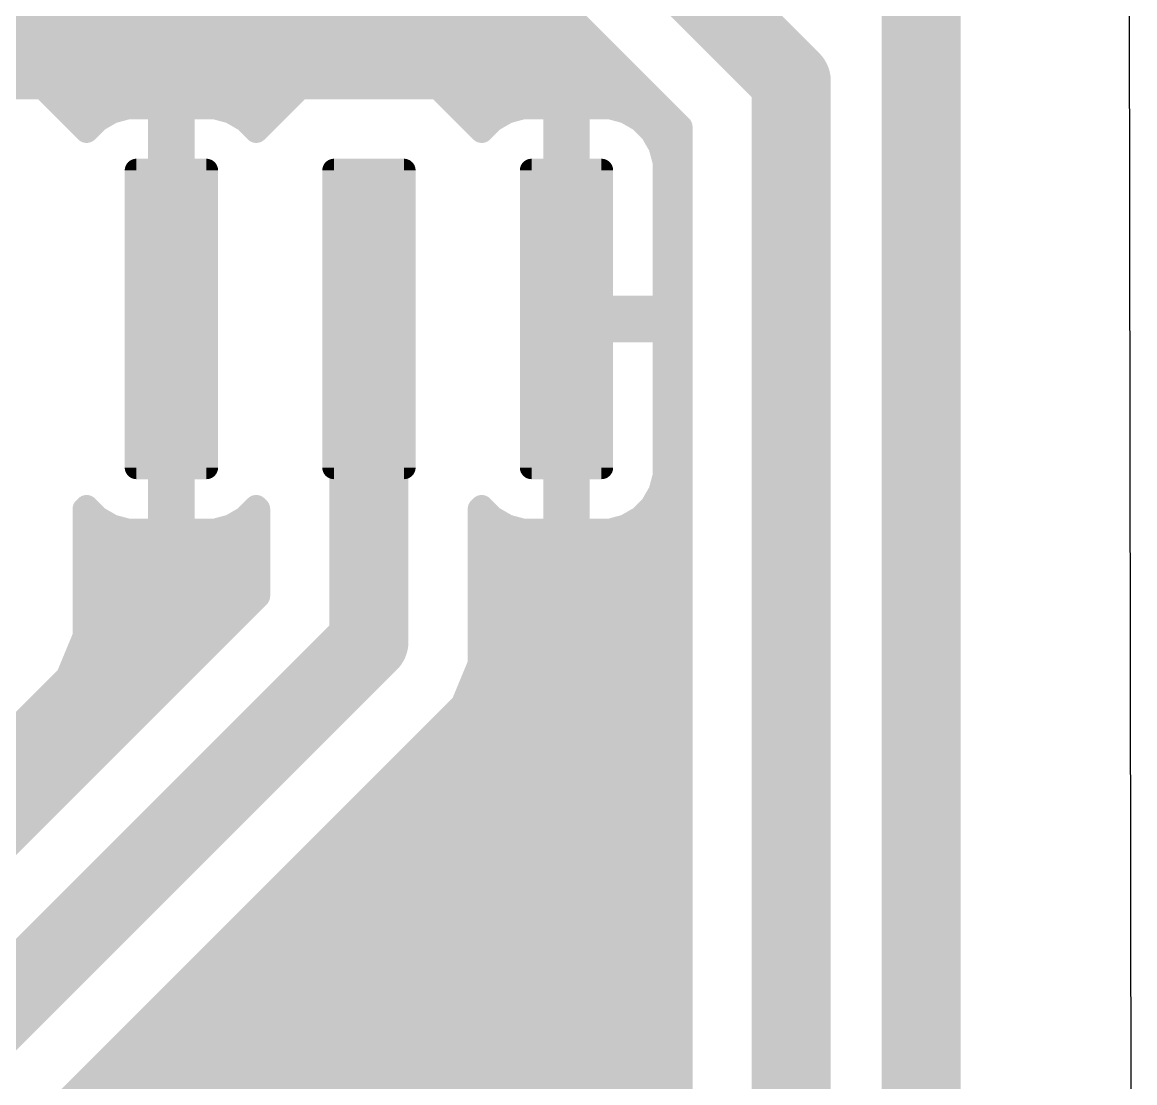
# Model space of a CAD drawing. Extents: x 1.5 to 61.1, y 27.7 to 80.1.
# Drawn here: x 53.96 to 61.11, y 46.35 to 53.16 of the extents above; entities that cross this region are included whole.
import ezdxf

# ---------------------------------------------------------------- set-up
doc = ezdxf.new("R2010")
doc.units = 0
doc.layers.add('1', color=12, linetype='CONTINUOUS')
doc.layers.add('20', color=31, linetype='CONTINUOUS')

# ---------------------------------------------------------------- blocks, each defined once
blk = doc.blocks.new('RECT329600X96000R25')
at = {"const_width": 0.075}
blk.add_lwpolyline([(0.9925, -0.225), (0.9925, 0.225, 0.4142), (0.955, 0.2625), (-0.955, 0.2625, 0.4142), (-0.9925, 0.225), (-0.9925, -0.225, 0.4142), (-0.955, -0.2625), (0.955, -0.2625, 0.4142)], format="xyb", close=True, dxfattribs=at)
blk.add_solid([(-0.9738, -0.2438), (0.9738, -0.2438), (-0.9738, 0.2438), (0.9738, 0.2438)])

msp = doc.modelspace()

# ---------------------------------------------------------------- linework, layer by layer
at = {"layer": '1'}
for points, const_width in [([(56.9412, 54.751), (58.9057, 52.7865)], 0.508), ([(59.7403, 38.9016), (59.7403, 54.814)], 0.508), ([(56.6466, 54.0398), (58.1945, 52.4919)], 0.1524), ([(47.0128, 53.1876), (57.4988, 53.1876)], 0.1524), ([(46.8604, 53.0352), (57.6512, 53.0352)], 0.1524), ([(58.9057, 52.7865), (58.9057, 40.9821)], 0.508), ([(46.7416, 52.8828), (57.8036, 52.8828)], 0.1524), ([(54.0958, 52.7441), (53.2049, 52.7441)], 0.1524), ([(54.3752, 52.4647), (54.0958, 52.7441)], 0.1524), ([(54.1095, 52.7304), (55.7313, 52.7304)], 0.1524), ([(55.7449, 52.7441), (55.4656, 52.4647)], 0.1524), ([(56.6358, 52.7441), (55.7449, 52.7441)], 0.1524), ([(56.9152, 52.4647), (56.6358, 52.7441)], 0.1524), ([(56.6495, 52.7304), (57.956, 52.7304)], 0.1524), ([(54.2619, 52.578), (54.5191, 52.578)], 0.1524), ([(54.539, 52.5895), (54.4466, 52.5361)], 0.1524), ([(54.642, 52.6171), (54.539, 52.5895)], 0.1524), ([(54.8466, 52.6171), (54.642, 52.6171)], 0.1524), ([(54.8466, 51.3307), (54.8466, 52.6171)], 0.1524), ([(54.8466, 52.578), (54.9942, 52.578)], 0.1524), ([(55.1987, 52.6171), (54.9942, 52.6171)], 0.1524), ([(54.9942, 52.6171), (54.9942, 51.3307)], 0.1524), ([(55.3018, 52.5895), (55.1987, 52.6171)], 0.1524), ([(55.3942, 52.5361), (55.3018, 52.5895)], 0.1524), ([(55.3216, 52.578), (55.5789, 52.578)], 0.1524), ([(56.8019, 52.578), (57.0591, 52.578)], 0.1524), ([(57.079, 52.5895), (56.9866, 52.5361)], 0.1524), ([(57.182, 52.6171), (57.079, 52.5895)], 0.1524), ([(57.3866, 52.6171), (57.182, 52.6171)], 0.1524), ([(57.3866, 51.3307), (57.3866, 52.6171)], 0.1524), ([(57.3866, 52.578), (57.5342, 52.578)], 0.1524), ([(57.7387, 52.6171), (57.5342, 52.6171)], 0.1524), ([(57.5342, 52.6171), (57.5342, 51.3307)], 0.1524), ([(57.8418, 52.5895), (57.7387, 52.6171)], 0.1524), ([(57.9342, 52.5361), (57.8418, 52.5895)], 0.1524), ([(57.8616, 52.578), (58.1084, 52.578)], 0.1524), ([(54.4466, 52.5361), (54.3752, 52.4647)], 0.1524), ([(55.4656, 52.4647), (55.3942, 52.5361)], 0.1524), ([(56.9866, 52.5361), (56.9152, 52.4647)], 0.1524), ([(58.0096, 52.4607), (57.9342, 52.5361)], 0.1524), ([(58.1945, 52.4919), (58.1945, 41.2767)], 0.1524), ([(54.8466, 52.4256), (54.9942, 52.4256)], 0.1524), ([(57.3866, 52.4256), (57.5342, 52.4256)], 0.1524), ([(58.063, 52.3683), (58.0096, 52.4607)], 0.1524), ([(58.0299, 52.4256), (58.1945, 52.4256)], 0.1524), ([(58.0906, 52.2652), (58.063, 52.3683)], 0.1524), ([(54.8466, 52.2732), (54.9942, 52.2732)], 0.1524), ([(57.3866, 52.2732), (57.5342, 52.2732)], 0.1524), ([(58.0885, 52.2732), (58.1945, 52.2732)], 0.1524), ([(58.0906, 51.3307), (58.0906, 52.2652)], 0.1524), ([(54.8466, 52.1208), (54.9942, 52.1208)], 0.1524), ([(57.3866, 52.1208), (57.5342, 52.1208)], 0.1524), ([(58.0906, 52.1208), (58.1945, 52.1208)], 0.1524), ([(54.8466, 51.9684), (54.9942, 51.9684)], 0.1524), ([(57.3866, 51.9684), (57.5342, 51.9684)], 0.1524), ([(58.0906, 51.9684), (58.1945, 51.9684)], 0.1524), ([(54.8466, 51.816), (54.9942, 51.816)], 0.1524), ([(57.3866, 51.816), (57.5342, 51.816)], 0.1524), ([(58.0906, 51.816), (58.1945, 51.816)], 0.1524), ([(54.8466, 51.6636), (54.9942, 51.6636)], 0.1524), ([(57.3866, 51.6636), (57.5342, 51.6636)], 0.1524), ([(58.0906, 51.6636), (58.1945, 51.6636)], 0.1524), ([(54.8466, 51.5112), (54.9942, 51.5112)], 0.1524), ([(57.3866, 51.5112), (57.5342, 51.5112)], 0.1524), ([(58.0906, 51.5112), (58.1945, 51.5112)], 0.1524), ([(56.1904, 49.1813), (56.1904, 51.2569)], 0.508), ([(54.8466, 51.3588), (54.9942, 51.3588)], 0.1524), ([(57.3866, 51.3588), (57.5342, 51.3588)], 0.1524), ([(58.0906, 51.3588), (58.1945, 51.3588)], 0.1524), ([(54.9942, 51.3307), (54.8466, 51.3307)], 0.1524), ([(57.5342, 51.3307), (57.3866, 51.3307)], 0.1524), ([(57.5342, 51.1831), (57.5342, 51.3307)], 0.1524), ([(57.5342, 51.3307), (58.0906, 51.3307)], 0.1524), ([(57.5342, 51.2064), (58.1945, 51.2064)], 0.1524), ([(54.8466, 49.8967), (54.8466, 51.1831)], 0.1524), ([(54.8466, 51.1831), (54.9942, 51.1831)], 0.1524), ([(54.9942, 51.1831), (54.9942, 49.8967)], 0.1524), ([(57.3866, 49.8967), (57.3866, 51.1831)], 0.1524), ([(57.3866, 51.1831), (57.5342, 51.1831)], 0.1524), ([(57.5342, 51.1831), (57.5342, 49.8967)], 0.1524), ([(58.0906, 51.1831), (57.5342, 51.1831)], 0.1524), ([(58.0906, 50.2485), (58.0906, 51.1831)], 0.1524), ([(54.8466, 51.054), (54.9942, 51.054)], 0.1524), ([(57.3866, 51.054), (57.5342, 51.054)], 0.1524), ([(58.0906, 51.054), (58.1945, 51.054)], 0.1524), ([(54.8466, 50.9016), (54.9942, 50.9016)], 0.1524), ([(57.3866, 50.9016), (57.5342, 50.9016)], 0.1524), ([(58.0906, 50.9016), (58.1945, 50.9016)], 0.1524), ([(54.8466, 50.7492), (54.9942, 50.7492)], 0.1524), ([(57.3866, 50.7492), (57.5342, 50.7492)], 0.1524), ([(58.0906, 50.7492), (58.1945, 50.7492)], 0.1524), ([(54.8466, 50.5968), (54.9942, 50.5968)], 0.1524), ([(57.3866, 50.5968), (57.5342, 50.5968)], 0.1524), ([(58.0906, 50.5968), (58.1945, 50.5968)], 0.1524), ([(54.8466, 50.4444), (54.9942, 50.4444)], 0.1524), ([(57.3866, 50.4444), (57.5342, 50.4444)], 0.1524), ([(58.0906, 50.4444), (58.1945, 50.4444)], 0.1524), ([(54.8466, 50.292), (54.9942, 50.292)], 0.1524), ([(57.3866, 50.292), (57.5342, 50.292)], 0.1524), ([(58.0906, 50.292), (58.1945, 50.292)], 0.1524), ([(58.063, 50.1455), (58.0906, 50.2485)], 0.1524), ([(54.8466, 50.1396), (54.9942, 50.1396)], 0.1524), ([(57.3866, 50.1396), (57.5342, 50.1396)], 0.1524), ([(58.0096, 50.0531), (58.063, 50.1455)], 0.1524), ([(58.0596, 50.1396), (58.1945, 50.1396)], 0.1524), ([(54.3616, 50.0354), (54.3752, 50.049)], 0.1524), ([(54.3616, 49.2166), (54.3616, 50.0354)], 0.1524), ([(54.3752, 50.049), (54.4466, 49.9776)], 0.1524), ([(55.3942, 49.9776), (55.4656, 50.049)], 0.1524), ([(55.4656, 50.049), (55.4792, 50.0354)], 0.1524), ([(55.4792, 50.0354), (55.4792, 49.4758)], 0.1524), ([(56.9016, 50.0354), (56.9152, 50.049)], 0.1524), ([(56.9016, 49.0398), (56.9016, 50.0354)], 0.1524), ([(56.9152, 50.049), (56.9866, 49.9776)], 0.1524), ([(57.9342, 49.9776), (58.0096, 50.0531)], 0.1524), ([(54.3616, 49.9872), (54.437, 49.9872)], 0.1524), ([(54.4466, 49.9776), (54.539, 49.9243)], 0.1524), ([(54.539, 49.9243), (54.642, 49.8967)], 0.1524), ([(54.8466, 49.9872), (54.9942, 49.9872)], 0.1524), ([(55.1987, 49.8967), (55.3018, 49.9243)], 0.1524), ([(55.3018, 49.9243), (55.3942, 49.9776)], 0.1524), ([(55.4038, 49.9872), (55.4792, 49.9872)], 0.1524), ([(56.9016, 49.9872), (56.977, 49.9872)], 0.1524), ([(56.9866, 49.9776), (57.079, 49.9243)], 0.1524), ([(57.079, 49.9243), (57.182, 49.8967)], 0.1524), ([(57.3866, 49.9872), (57.5342, 49.9872)], 0.1524), ([(57.7387, 49.8967), (57.8418, 49.9243)], 0.1524), ([(57.8418, 49.9243), (57.9342, 49.9776)], 0.1524), ([(57.9438, 49.9872), (58.1945, 49.9872)], 0.1524), ([(54.642, 49.8967), (54.8466, 49.8967)], 0.1524), ([(54.9942, 49.8967), (55.1987, 49.8967)], 0.1524), ([(57.182, 49.8967), (57.3866, 49.8967)], 0.1524), ([(57.5342, 49.8967), (57.7387, 49.8967)], 0.1524), ([(54.3616, 49.8348), (55.4792, 49.8348)], 0.1524), ([(56.9016, 49.8348), (58.1945, 49.8348)], 0.1524), ([(54.3616, 49.6824), (55.4792, 49.6824)], 0.1524), ([(56.9016, 49.6824), (58.1945, 49.6824)], 0.1524), ([(54.3616, 49.53), (55.4792, 49.53)], 0.1524), ([(56.9016, 49.53), (58.1945, 49.53)], 0.1524), ([(55.4792, 49.4758), (53.3657, 47.3624)], 0.1524), ([(53.6603, 46.6512), (56.1904, 49.1813)], 0.508), ([(54.3616, 49.3776), (55.3809, 49.3776)], 0.1524), ([(56.9016, 49.3776), (58.1945, 49.3776)], 0.1524), ([(54.2533, 48.9552), (54.3616, 49.2166)], 0.1524), ([(54.3616, 49.2252), (55.2285, 49.2252)], 0.1524), ([(56.9016, 49.2252), (58.1945, 49.2252)], 0.1524), ([(54.302, 49.0728), (55.0761, 49.0728)], 0.1524), ([(56.9016, 49.0728), (58.1945, 49.0728)], 0.1524), ([(56.7933, 48.7784), (56.9016, 49.0398)], 0.1524), ([(52.6605, 47.3624), (54.2533, 48.9552)], 0.1524), ([(54.2185, 48.9204), (54.9237, 48.9204)], 0.1524), ([(56.8521, 48.9204), (58.1945, 48.9204)], 0.1524), ([(54.2632, 46.2483), (56.7933, 48.7784)], 0.1524), ([(54.0661, 48.768), (54.7713, 48.768)], 0.1524), ([(56.7829, 48.768), (58.1945, 48.768)], 0.1524), ([(53.9137, 48.6156), (54.6189, 48.6156)], 0.1524), ([(56.6305, 48.6156), (58.1945, 48.6156)], 0.1524), ([(53.7613, 48.4632), (54.4665, 48.4632)], 0.1524), ([(56.4781, 48.4632), (58.1945, 48.4632)], 0.1524), ([(53.6089, 48.3108), (54.3141, 48.3108)], 0.1524), ([(56.3257, 48.3108), (58.1945, 48.3108)], 0.1524), ([(53.4565, 48.1584), (54.1617, 48.1584)], 0.1524), ([(56.1733, 48.1584), (58.1945, 48.1584)], 0.1524), ([(53.3041, 48.006), (54.0093, 48.006)], 0.1524), ([(56.0209, 48.006), (58.1945, 48.006)], 0.1524), ([(55.8685, 47.8536), (58.1945, 47.8536)], 0.1524), ([(55.7161, 47.7012), (58.1945, 47.7012)], 0.1524), ([(55.5637, 47.5488), (58.1945, 47.5488)], 0.1524), ([(55.4113, 47.3964), (58.1945, 47.3964)], 0.1524), ([(55.2589, 47.244), (58.1945, 47.244)], 0.1524), ([(55.1065, 47.0916), (58.1945, 47.0916)], 0.1524), ([(54.9541, 46.9392), (58.1945, 46.9392)], 0.1524), ([(54.8017, 46.7868), (58.1945, 46.7868)], 0.1524), ([(54.6493, 46.6344), (58.1945, 46.6344)], 0.1524), ([(54.4969, 46.482), (58.1945, 46.482)], 0.1524), ([(54.3445, 46.3296), (58.1945, 46.3296)], 0.1524)]:
    msp.add_lwpolyline(points, dxfattribs=dict(at, const_width=const_width))
for points, const_width in [([(57.4988, 53.1495, 1), (57.4988, 53.2257)], 0.0762), ([(57.6512, 52.9971, 1), (57.6512, 53.0733)], 0.0762), ([(59.0327, 52.7865, 1), (58.7786, 52.7865)], 0.254), ([(58.8158, 52.6967, 1), (58.9955, 52.8763)], 0.254), ([(57.8036, 52.8447, 1), (57.8036, 52.9209)], 0.0762), ([(54.1228, 52.771, 1), (54.0689, 52.7171)], 0.0762), ([(54.1095, 52.7685, 1), (54.1095, 52.6923)], 0.0762), ([(54.0958, 52.706, 1), (54.0958, 52.7822)], 0.0762), ([(55.7449, 52.7822, 1), (55.7449, 52.706)], 0.0762), ([(55.7719, 52.7171, 1), (55.718, 52.771)], 0.0762), ([(55.7313, 52.6923, 1), (55.7313, 52.7685)], 0.0762), ([(56.6628, 52.771, 1), (56.6089, 52.7171)], 0.0762), ([(56.6495, 52.7685, 1), (56.6495, 52.6923)], 0.0762), ([(56.6358, 52.706, 1), (56.6358, 52.7822)], 0.0762), ([(57.956, 52.6923, 1), (57.956, 52.7685)], 0.0762), ([(54.2619, 52.6161, 1), (54.2619, 52.5399)], 0.0762), ([(54.5291, 52.6263, 1), (54.5488, 52.5527)], 0.0762), ([(54.5191, 52.5399, 1), (54.5191, 52.6161)], 0.0762), ([(54.558, 52.5565, 1), (54.5199, 52.6225)], 0.0762), ([(54.642, 52.6552, 1), (54.642, 52.579)], 0.0762), ([(54.6519, 52.5803, 1), (54.6322, 52.6539)], 0.0762), ([(54.8847, 52.6171, 1), (54.8085, 52.6171)], 0.0762), ([(54.8466, 52.6161, 1), (54.8466, 52.5399)], 0.0762), ([(54.8466, 52.579, 1), (54.8466, 52.6552)], 0.0762), ([(54.9942, 52.6552, 1), (54.9942, 52.579)], 0.0762), ([(55.0323, 52.6171, 1), (54.9561, 52.6171)], 0.0762), ([(54.9942, 52.5399, 1), (54.9942, 52.6161)], 0.0762), ([(55.2086, 52.6539, 1), (55.1889, 52.5803)], 0.0762), ([(55.1987, 52.579, 1), (55.1987, 52.6552)], 0.0762), ([(55.3208, 52.6225, 1), (55.2827, 52.5565)], 0.0762), ([(55.3216, 52.6161, 1), (55.3216, 52.5399)], 0.0762), ([(55.2919, 52.5527, 1), (55.3117, 52.6263)], 0.0762), ([(55.5789, 52.5399, 1), (55.5789, 52.6161)], 0.0762), ([(56.8019, 52.6161, 1), (56.8019, 52.5399)], 0.0762), ([(57.0691, 52.6263, 1), (57.0888, 52.5527)], 0.0762), ([(57.0591, 52.5399, 1), (57.0591, 52.6161)], 0.0762), ([(57.098, 52.5565, 1), (57.0599, 52.6225)], 0.0762), ([(57.182, 52.6552, 1), (57.182, 52.579)], 0.0762), ([(57.1919, 52.5803, 1), (57.1722, 52.6539)], 0.0762), ([(57.4247, 52.6171, 1), (57.3485, 52.6171)], 0.0762), ([(57.3866, 52.6161, 1), (57.3866, 52.5399)], 0.0762), ([(57.3866, 52.579, 1), (57.3866, 52.6552)], 0.0762), ([(57.5342, 52.6552, 1), (57.5342, 52.579)], 0.0762), ([(57.5723, 52.6171, 1), (57.4961, 52.6171)], 0.0762), ([(57.5342, 52.5399, 1), (57.5342, 52.6161)], 0.0762), ([(57.7486, 52.6539, 1), (57.7289, 52.5803)], 0.0762), ([(57.7387, 52.579, 1), (57.7387, 52.6552)], 0.0762), ([(57.8608, 52.6225, 1), (57.8227, 52.5565)], 0.0762), ([(57.8616, 52.6161, 1), (57.8616, 52.5399)], 0.0762), ([(57.8319, 52.5527, 1), (57.8517, 52.6263)], 0.0762), ([(58.1084, 52.5399, 1), (58.1084, 52.6161)], 0.0762), ([(54.4275, 52.5691, 1), (54.4656, 52.5031)], 0.0762), ([(54.4735, 52.5092, 1), (54.4196, 52.5631)], 0.0762), ([(55.4211, 52.5631, 1), (55.3672, 52.5092)], 0.0762), ([(55.3751, 52.5031, 1), (55.4132, 52.5691)], 0.0762), ([(56.9675, 52.5691, 1), (57.0056, 52.5031)], 0.0762), ([(57.0135, 52.5092, 1), (56.9596, 52.5631)], 0.0762), ([(57.9611, 52.5631, 1), (57.9072, 52.5092)], 0.0762), ([(57.9151, 52.5031, 1), (57.9532, 52.5691)], 0.0762), ([(58.2326, 52.4919, 1), (58.1564, 52.4919)], 0.0762), ([(54.3483, 52.4917, 1), (54.4021, 52.4378)], 0.0762), ([(54.3483, 52.4378, 1), (54.4021, 52.4917)], 0.0762), ([(54.8466, 52.4637, 1), (54.8466, 52.3875)], 0.0762), ([(54.9942, 52.3875, 1), (54.9942, 52.4637)], 0.0762), ([(55.4386, 52.4917, 1), (55.4925, 52.4378)], 0.0762), ([(55.4386, 52.4378, 1), (55.4925, 52.4917)], 0.0762), ([(56.8883, 52.4917, 1), (56.9421, 52.4378)], 0.0762), ([(56.8883, 52.4378, 1), (56.9421, 52.4917)], 0.0762), ([(57.3866, 52.4637, 1), (57.3866, 52.3875)], 0.0762), ([(57.5342, 52.3875, 1), (57.5342, 52.4637)], 0.0762), ([(58.0426, 52.4797, 1), (57.9766, 52.4416)], 0.0762), ([(57.9827, 52.4337, 1), (58.0366, 52.4876)], 0.0762), ([(58.0299, 52.4637, 1), (58.0299, 52.3875)], 0.0762), ([(58.1675, 52.465, 1), (58.2214, 52.5189)], 0.0762), ([(58.1945, 52.3875, 1), (58.1945, 52.4637)], 0.0762), ([(58.0998, 52.3781, 1), (58.0262, 52.3584)], 0.0762), ([(58.03, 52.3492, 1), (58.096, 52.3873)], 0.0762), ([(54.8466, 52.3113, 1), (54.8466, 52.2351)], 0.0762), ([(54.9942, 52.2351, 1), (54.9942, 52.3113)], 0.0762), ([(57.3866, 52.3113, 1), (57.3866, 52.2351)], 0.0762), ([(57.5342, 52.2351, 1), (57.5342, 52.3113)], 0.0762), ([(58.0885, 52.3113, 1), (58.0885, 52.2351)], 0.0762), ([(58.1287, 52.2652, 1), (58.0525, 52.2652)], 0.0762), ([(58.0538, 52.2554, 1), (58.1274, 52.2751)], 0.0762), ([(58.1945, 52.2351, 1), (58.1945, 52.3113)], 0.0762), ([(54.8466, 52.1589, 1), (54.8466, 52.0827)], 0.0762), ([(54.9942, 52.0827, 1), (54.9942, 52.1589)], 0.0762), ([(57.3866, 52.1589, 1), (57.3866, 52.0827)], 0.0762), ([(57.5342, 52.0827, 1), (57.5342, 52.1589)], 0.0762), ([(58.0906, 52.1589, 1), (58.0906, 52.0827)], 0.0762), ([(58.1945, 52.0827, 1), (58.1945, 52.1589)], 0.0762), ([(54.8466, 52.0065, 1), (54.8466, 51.9303)], 0.0762), ([(54.9942, 51.9303, 1), (54.9942, 52.0065)], 0.0762), ([(57.3866, 52.0065, 1), (57.3866, 51.9303)], 0.0762), ([(57.5342, 51.9303, 1), (57.5342, 52.0065)], 0.0762), ([(58.0906, 52.0065, 1), (58.0906, 51.9303)], 0.0762), ([(58.1945, 51.9303, 1), (58.1945, 52.0065)], 0.0762), ([(54.8466, 51.8541, 1), (54.8466, 51.7779)], 0.0762), ([(54.9942, 51.7779, 1), (54.9942, 51.8541)], 0.0762), ([(57.3866, 51.8541, 1), (57.3866, 51.7779)], 0.0762), ([(57.5342, 51.7779, 1), (57.5342, 51.8541)], 0.0762), ([(58.0906, 51.8541, 1), (58.0906, 51.7779)], 0.0762), ([(58.1945, 51.7779, 1), (58.1945, 51.8541)], 0.0762), ([(54.8466, 51.7017, 1), (54.8466, 51.6255)], 0.0762), ([(54.9942, 51.6255, 1), (54.9942, 51.7017)], 0.0762), ([(57.3866, 51.7017, 1), (57.3866, 51.6255)], 0.0762), ([(57.5342, 51.6255, 1), (57.5342, 51.7017)], 0.0762), ([(58.0906, 51.7017, 1), (58.0906, 51.6255)], 0.0762), ([(58.1945, 51.6255, 1), (58.1945, 51.7017)], 0.0762), ([(54.8466, 51.5493, 1), (54.8466, 51.4731)], 0.0762), ([(54.9942, 51.4731, 1), (54.9942, 51.5493)], 0.0762), ([(57.3866, 51.5493, 1), (57.3866, 51.4731)], 0.0762), ([(57.5342, 51.4731, 1), (57.5342, 51.5493)], 0.0762), ([(58.0906, 51.5493, 1), (58.0906, 51.4731)], 0.0762), ([(58.1945, 51.4731, 1), (58.1945, 51.5493)], 0.0762), ([(56.3174, 51.2569, 1), (56.0634, 51.2569)], 0.254), ([(54.8466, 51.3969, 1), (54.8466, 51.3207)], 0.0762), ([(54.9942, 51.3207, 1), (54.9942, 51.3969)], 0.0762), ([(57.3866, 51.3969, 1), (57.3866, 51.3207)], 0.0762), ([(57.5342, 51.3207, 1), (57.5342, 51.3969)], 0.0762), ([(58.0906, 51.3969, 1), (58.0906, 51.3207)], 0.0762), ([(58.1945, 51.3207, 1), (58.1945, 51.3969)], 0.0762), ([(54.8466, 51.3688, 1), (54.8466, 51.2926)], 0.0762), ([(54.8085, 51.3307, 1), (54.8847, 51.3307)], 0.0762), ([(54.9561, 51.3307, 1), (55.0323, 51.3307)], 0.0762), ([(54.9942, 51.2926, 1), (54.9942, 51.3688)], 0.0762), ([(57.3866, 51.3688, 1), (57.3866, 51.2926)], 0.0762), ([(57.3485, 51.3307, 1), (57.4247, 51.3307)], 0.0762), ([(57.5723, 51.3307, 1), (57.4961, 51.3307)], 0.0762), ([(57.5342, 51.3688, 1), (57.5342, 51.2926)], 0.0762), ([(57.4961, 51.3307, 1), (57.5723, 51.3307)], 0.0762), ([(57.5342, 51.2926, 1), (57.5342, 51.3688)], 0.0762), ([(58.0525, 51.3307, 1), (58.1287, 51.3307)], 0.0762), ([(58.0906, 51.2926, 1), (58.0906, 51.3688)], 0.0762), ([(57.5342, 51.2445, 1), (57.5342, 51.1683)], 0.0762), ([(58.1945, 51.1683, 1), (58.1945, 51.2445)], 0.0762), ([(54.8847, 51.1831, 1), (54.8085, 51.1831)], 0.0762), ([(54.8466, 51.2212, 1), (54.8466, 51.145)], 0.0762), ([(55.0323, 51.1831, 1), (54.9561, 51.1831)], 0.0762), ([(54.9942, 51.145, 1), (54.9942, 51.2212)], 0.0762), ([(57.4247, 51.1831, 1), (57.3485, 51.1831)], 0.0762), ([(57.3866, 51.2212, 1), (57.3866, 51.145)], 0.0762), ([(57.5723, 51.1831, 1), (57.4961, 51.1831)], 0.0762), ([(57.5342, 51.2212, 1), (57.5342, 51.145)], 0.0762), ([(57.4961, 51.1831, 1), (57.5723, 51.1831)], 0.0762), ([(57.5342, 51.145, 1), (57.5342, 51.2212)], 0.0762), ([(58.1287, 51.1831, 1), (58.0525, 51.1831)], 0.0762), ([(58.0906, 51.145, 1), (58.0906, 51.2212)], 0.0762), ([(54.8466, 51.0921, 1), (54.8466, 51.0159)], 0.0762), ([(54.9942, 51.0159, 1), (54.9942, 51.0921)], 0.0762), ([(57.3866, 51.0921, 1), (57.3866, 51.0159)], 0.0762), ([(57.5342, 51.0159, 1), (57.5342, 51.0921)], 0.0762), ([(58.0906, 51.0921, 1), (58.0906, 51.0159)], 0.0762), ([(58.1945, 51.0159, 1), (58.1945, 51.0921)], 0.0762), ([(54.8466, 50.9397, 1), (54.8466, 50.8635)], 0.0762), ([(54.9942, 50.8635, 1), (54.9942, 50.9397)], 0.0762), ([(57.3866, 50.9397, 1), (57.3866, 50.8635)], 0.0762), ([(57.5342, 50.8635, 1), (57.5342, 50.9397)], 0.0762), ([(58.0906, 50.9397, 1), (58.0906, 50.8635)], 0.0762), ([(58.1945, 50.8635, 1), (58.1945, 50.9397)], 0.0762), ([(54.8466, 50.7873, 1), (54.8466, 50.7111)], 0.0762), ([(54.9942, 50.7111, 1), (54.9942, 50.7873)], 0.0762), ([(57.3866, 50.7873, 1), (57.3866, 50.7111)], 0.0762), ([(57.5342, 50.7111, 1), (57.5342, 50.7873)], 0.0762), ([(58.0906, 50.7873, 1), (58.0906, 50.7111)], 0.0762), ([(58.1945, 50.7111, 1), (58.1945, 50.7873)], 0.0762), ([(54.8466, 50.6349, 1), (54.8466, 50.5587)], 0.0762), ([(54.9942, 50.5587, 1), (54.9942, 50.6349)], 0.0762), ([(57.3866, 50.6349, 1), (57.3866, 50.5587)], 0.0762), ([(57.5342, 50.5587, 1), (57.5342, 50.6349)], 0.0762), ([(58.0906, 50.6349, 1), (58.0906, 50.5587)], 0.0762), ([(58.1945, 50.5587, 1), (58.1945, 50.6349)], 0.0762), ([(54.8466, 50.4825, 1), (54.8466, 50.4063)], 0.0762), ([(54.9942, 50.4063, 1), (54.9942, 50.4825)], 0.0762), ([(57.3866, 50.4825, 1), (57.3866, 50.4063)], 0.0762), ([(57.5342, 50.4063, 1), (57.5342, 50.4825)], 0.0762), ([(58.0906, 50.4825, 1), (58.0906, 50.4063)], 0.0762), ([(58.1945, 50.4063, 1), (58.1945, 50.4825)], 0.0762), ([(54.8466, 50.3301, 1), (54.8466, 50.2539)], 0.0762), ([(54.9942, 50.2539, 1), (54.9942, 50.3301)], 0.0762), ([(57.3866, 50.3301, 1), (57.3866, 50.2539)], 0.0762), ([(57.5342, 50.2539, 1), (57.5342, 50.3301)], 0.0762), ([(58.0906, 50.3301, 1), (58.0906, 50.2539)], 0.0762), ([(58.1945, 50.2539, 1), (58.1945, 50.3301)], 0.0762), ([(58.0525, 50.2485, 1), (58.1287, 50.2485)], 0.0762), ([(58.1274, 50.2387, 1), (58.0538, 50.2584)], 0.0762), ([(54.8466, 50.1777, 1), (54.8466, 50.1015)], 0.0762), ([(54.9942, 50.1015, 1), (54.9942, 50.1777)], 0.0762), ([(57.3866, 50.1777, 1), (57.3866, 50.1015)], 0.0762), ([(57.5342, 50.1015, 1), (57.5342, 50.1777)], 0.0762), ([(58.0596, 50.1777, 1), (58.0596, 50.1015)], 0.0762), ([(58.096, 50.1264, 1), (58.03, 50.1645)], 0.0762), ([(58.1945, 50.1015, 1), (58.1945, 50.1777)], 0.0762), ([(58.0262, 50.1553, 1), (58.0998, 50.1356)], 0.0762), ([(54.3346, 50.0624, 1), (54.3885, 50.0085)], 0.0762), ([(54.3997, 50.0354, 1), (54.3235, 50.0354)], 0.0762), ([(54.4021, 50.076, 1), (54.3483, 50.0221)], 0.0762), ([(54.4021, 50.0221, 1), (54.3483, 50.076)], 0.0762), ([(55.4925, 50.076, 1), (55.4386, 50.0221)], 0.0762), ([(55.4925, 50.0221, 1), (55.4386, 50.076)], 0.0762), ([(55.5173, 50.0354, 1), (55.4411, 50.0354)], 0.0762), ([(55.4522, 50.0085, 1), (55.5061, 50.0624)], 0.0762), ([(56.8746, 50.0624, 1), (56.9285, 50.0085)], 0.0762), ([(56.9397, 50.0354, 1), (56.8635, 50.0354)], 0.0762), ([(56.9421, 50.076, 1), (56.8883, 50.0221)], 0.0762), ([(56.9421, 50.0221, 1), (56.8883, 50.076)], 0.0762), ([(57.9766, 50.0721, 1), (58.0426, 50.034)], 0.0762), ([(58.0366, 50.0261, 1), (57.9827, 50.08)], 0.0762), ([(54.3616, 50.0253, 1), (54.3616, 49.9491)], 0.0762), ([(54.4656, 50.0106, 1), (54.4275, 49.9446)], 0.0762), ([(54.4196, 49.9507, 1), (54.4735, 50.0046)], 0.0762), ([(54.437, 49.9491, 1), (54.437, 50.0253)], 0.0762), ([(54.5488, 49.9611, 1), (54.5291, 49.8875)], 0.0762), ([(54.5199, 49.8913, 1), (54.558, 49.9573)], 0.0762), ([(54.8466, 50.0253, 1), (54.8466, 49.9491)], 0.0762), ([(54.9942, 49.9491, 1), (54.9942, 50.0253)], 0.0762), ([(55.2827, 49.9573, 1), (55.3208, 49.8913)], 0.0762), ([(55.3117, 49.8875, 1), (55.2919, 49.9611)], 0.0762), ([(55.3672, 50.0046, 1), (55.4211, 49.9507)], 0.0762), ([(55.4038, 50.0253, 1), (55.4038, 49.9491)], 0.0762), ([(55.4132, 49.9446, 1), (55.3751, 50.0106)], 0.0762), ([(55.4792, 49.9491, 1), (55.4792, 50.0253)], 0.0762), ([(56.9016, 50.0253, 1), (56.9016, 49.9491)], 0.0762), ([(57.0056, 50.0106, 1), (56.9675, 49.9446)], 0.0762), ([(56.9596, 49.9507, 1), (57.0135, 50.0046)], 0.0762), ([(56.977, 49.9491, 1), (56.977, 50.0253)], 0.0762), ([(57.0888, 49.9611, 1), (57.0691, 49.8875)], 0.0762), ([(57.0599, 49.8913, 1), (57.098, 49.9573)], 0.0762), ([(57.3866, 50.0253, 1), (57.3866, 49.9491)], 0.0762), ([(57.5342, 49.9491, 1), (57.5342, 50.0253)], 0.0762), ([(57.8227, 49.9573, 1), (57.8608, 49.8913)], 0.0762), ([(57.8517, 49.8875, 1), (57.8319, 49.9611)], 0.0762), ([(57.9072, 50.0046, 1), (57.9611, 49.9507)], 0.0762), ([(57.9438, 50.0253, 1), (57.9438, 49.9491)], 0.0762), ([(57.9532, 49.9446, 1), (57.9151, 50.0106)], 0.0762), ([(58.1945, 49.9491, 1), (58.1945, 50.0253)], 0.0762), ([(54.642, 49.9348, 1), (54.642, 49.8586)], 0.0762), ([(54.6322, 49.8599, 1), (54.6519, 49.9335)], 0.0762), ([(54.8085, 49.8967, 1), (54.8847, 49.8967)], 0.0762), ([(54.8466, 49.8586, 1), (54.8466, 49.9348)], 0.0762), ([(54.9942, 49.9348, 1), (54.9942, 49.8586)], 0.0762), ([(54.9561, 49.8967, 1), (55.0323, 49.8967)], 0.0762), ([(55.1889, 49.9335, 1), (55.2086, 49.8599)], 0.0762), ([(55.1987, 49.8586, 1), (55.1987, 49.9348)], 0.0762), ([(57.182, 49.9348, 1), (57.182, 49.8586)], 0.0762), ([(57.1722, 49.8599, 1), (57.1919, 49.9335)], 0.0762), ([(57.3485, 49.8967, 1), (57.4247, 49.8967)], 0.0762), ([(57.3866, 49.8586, 1), (57.3866, 49.9348)], 0.0762), ([(57.5342, 49.9348, 1), (57.5342, 49.8586)], 0.0762), ([(57.4961, 49.8967, 1), (57.5723, 49.8967)], 0.0762), ([(57.7289, 49.9335, 1), (57.7486, 49.8599)], 0.0762), ([(57.7387, 49.8586, 1), (57.7387, 49.9348)], 0.0762), ([(54.3616, 49.8729, 1), (54.3616, 49.7967)], 0.0762), ([(55.4792, 49.7967, 1), (55.4792, 49.8729)], 0.0762), ([(56.9016, 49.8729, 1), (56.9016, 49.7967)], 0.0762), ([(58.1945, 49.7967, 1), (58.1945, 49.8729)], 0.0762), ([(54.3616, 49.7205, 1), (54.3616, 49.6443)], 0.0762), ([(55.4792, 49.6443, 1), (55.4792, 49.7205)], 0.0762), ([(56.9016, 49.7205, 1), (56.9016, 49.6443)], 0.0762), ([(58.1945, 49.6443, 1), (58.1945, 49.7205)], 0.0762), ([(54.3616, 49.5681, 1), (54.3616, 49.4919)], 0.0762), ([(55.4792, 49.4919, 1), (55.4792, 49.5681)], 0.0762), ([(56.9016, 49.5681, 1), (56.9016, 49.4919)], 0.0762), ([(58.1945, 49.4919, 1), (58.1945, 49.5681)], 0.0762), ([(55.4411, 49.4758, 1), (55.5173, 49.4758)], 0.0762), ([(55.5061, 49.4489, 1), (55.4522, 49.5028)], 0.0762), ([(54.3616, 49.4157, 1), (54.3616, 49.3395)], 0.0762), ([(55.3809, 49.3395, 1), (55.3809, 49.4157)], 0.0762), ([(56.2802, 49.0915, 1), (56.1006, 49.2711)], 0.254), ([(56.9016, 49.4157, 1), (56.9016, 49.3395)], 0.0762), ([(58.1945, 49.3395, 1), (58.1945, 49.4157)], 0.0762), ([(54.3616, 49.2633, 1), (54.3616, 49.1871)], 0.0762), ([(54.3968, 49.202, 1), (54.3264, 49.2312)], 0.0762), ([(55.2285, 49.1871, 1), (55.2285, 49.2633)], 0.0762), ([(56.0634, 49.1813, 1), (56.3174, 49.1813)], 0.254), ([(56.9016, 49.2633, 1), (56.9016, 49.1871)], 0.0762), ([(58.1945, 49.1871, 1), (58.1945, 49.2633)], 0.0762), ([(54.3235, 49.2166, 1), (54.3997, 49.2166)], 0.0762), ([(54.302, 49.1109, 1), (54.302, 49.0347)], 0.0762), ([(55.0761, 49.0347, 1), (55.0761, 49.1109)], 0.0762), ([(56.9016, 49.1109, 1), (56.9016, 49.0347)], 0.0762), ([(58.1945, 49.0347, 1), (58.1945, 49.1109)], 0.0762), ([(56.8635, 49.0398, 1), (56.9397, 49.0398)], 0.0762), ([(56.9368, 49.0252, 1), (56.8664, 49.0544)], 0.0762), ([(54.2185, 48.9585, 1), (54.2185, 48.8823)], 0.0762), ([(54.2181, 48.9698, 1), (54.2885, 48.9406)], 0.0762), ([(54.2803, 48.9282, 1), (54.2264, 48.9821)], 0.0762), ([(54.9237, 48.8823, 1), (54.9237, 48.9585)], 0.0762), ([(56.8521, 48.9585, 1), (56.8521, 48.8823)], 0.0762), ([(58.1945, 48.8823, 1), (58.1945, 48.9585)], 0.0762), ([(56.8203, 48.7515, 1), (56.7664, 48.8053)], 0.0762), ([(54.0661, 48.8061, 1), (54.0661, 48.7299)], 0.0762), ([(54.7713, 48.7299, 1), (54.7713, 48.8061)], 0.0762), ([(56.7829, 48.8061, 1), (56.7829, 48.7299)], 0.0762), ([(56.7581, 48.793, 1), (56.8285, 48.7638)], 0.0762), ([(58.1945, 48.7299, 1), (58.1945, 48.8061)], 0.0762), ([(54.6189, 48.5775, 1), (54.6189, 48.6537)], 0.0762), ([(56.6305, 48.6537, 1), (56.6305, 48.5775)], 0.0762), ([(58.1945, 48.5775, 1), (58.1945, 48.6537)], 0.0762), ([(54.4665, 48.4251, 1), (54.4665, 48.5013)], 0.0762), ([(56.4781, 48.5013, 1), (56.4781, 48.4251)], 0.0762), ([(58.1945, 48.4251, 1), (58.1945, 48.5013)], 0.0762), ([(54.3141, 48.2727, 1), (54.3141, 48.3489)], 0.0762), ([(56.3257, 48.3489, 1), (56.3257, 48.2727)], 0.0762), ([(58.1945, 48.2727, 1), (58.1945, 48.3489)], 0.0762), ([(54.1617, 48.1203, 1), (54.1617, 48.1965)], 0.0762), ([(56.1733, 48.1965, 1), (56.1733, 48.1203)], 0.0762), ([(58.1945, 48.1203, 1), (58.1945, 48.1965)], 0.0762), ([(54.0093, 47.9679, 1), (54.0093, 48.0441)], 0.0762), ([(56.0209, 48.0441, 1), (56.0209, 47.9679)], 0.0762), ([(58.1945, 47.9679, 1), (58.1945, 48.0441)], 0.0762), ([(55.8685, 47.8917, 1), (55.8685, 47.8155)], 0.0762), ([(58.1945, 47.8155, 1), (58.1945, 47.8917)], 0.0762), ([(55.7161, 47.7393, 1), (55.7161, 47.6631)], 0.0762), ([(58.1945, 47.6631, 1), (58.1945, 47.7393)], 0.0762), ([(55.5637, 47.5869, 1), (55.5637, 47.5107)], 0.0762), ([(58.1945, 47.5107, 1), (58.1945, 47.5869)], 0.0762), ([(55.4113, 47.4345, 1), (55.4113, 47.3583)], 0.0762), ([(58.1945, 47.3583, 1), (58.1945, 47.4345)], 0.0762), ([(55.2589, 47.2821, 1), (55.2589, 47.2059)], 0.0762), ([(58.1945, 47.2059, 1), (58.1945, 47.2821)], 0.0762), ([(55.1065, 47.1297, 1), (55.1065, 47.0535)], 0.0762), ([(58.1945, 47.0535, 1), (58.1945, 47.1297)], 0.0762), ([(54.9541, 46.9773, 1), (54.9541, 46.9011)], 0.0762), ([(58.1945, 46.9011, 1), (58.1945, 46.9773)], 0.0762), ([(54.8017, 46.8249, 1), (54.8017, 46.7487)], 0.0762), ([(58.1945, 46.7487, 1), (58.1945, 46.8249)], 0.0762), ([(54.6493, 46.6725, 1), (54.6493, 46.5963)], 0.0762), ([(58.1945, 46.5963, 1), (58.1945, 46.6725)], 0.0762), ([(54.4969, 46.5201, 1), (54.4969, 46.4439)], 0.0762), ([(58.1945, 46.4439, 1), (58.1945, 46.5201)], 0.0762), ([(54.3445, 46.3677, 1), (54.3445, 46.2915)], 0.0762), ([(58.1945, 46.2915, 1), (58.1945, 46.3677)], 0.0762)]:
    msp.add_lwpolyline(points, format="xyb", dxfattribs=dict(at, const_width=const_width))
at = {"layer": '20'}
msp.add_line((61.1136, 27.8008), (61.0466, 80.0511), dxfattribs=at)

# ---------------------------------------------------------------- block references
at = {"layer": '1', "rotation": 90}
for p in [(54.9204, 51.2569), (56.1904, 51.2569), (57.4604, 51.2569)]:
    msp.add_blockref('RECT329600X96000R25', p, dxfattribs=at)

doc.saveas('drawing.dxf')
